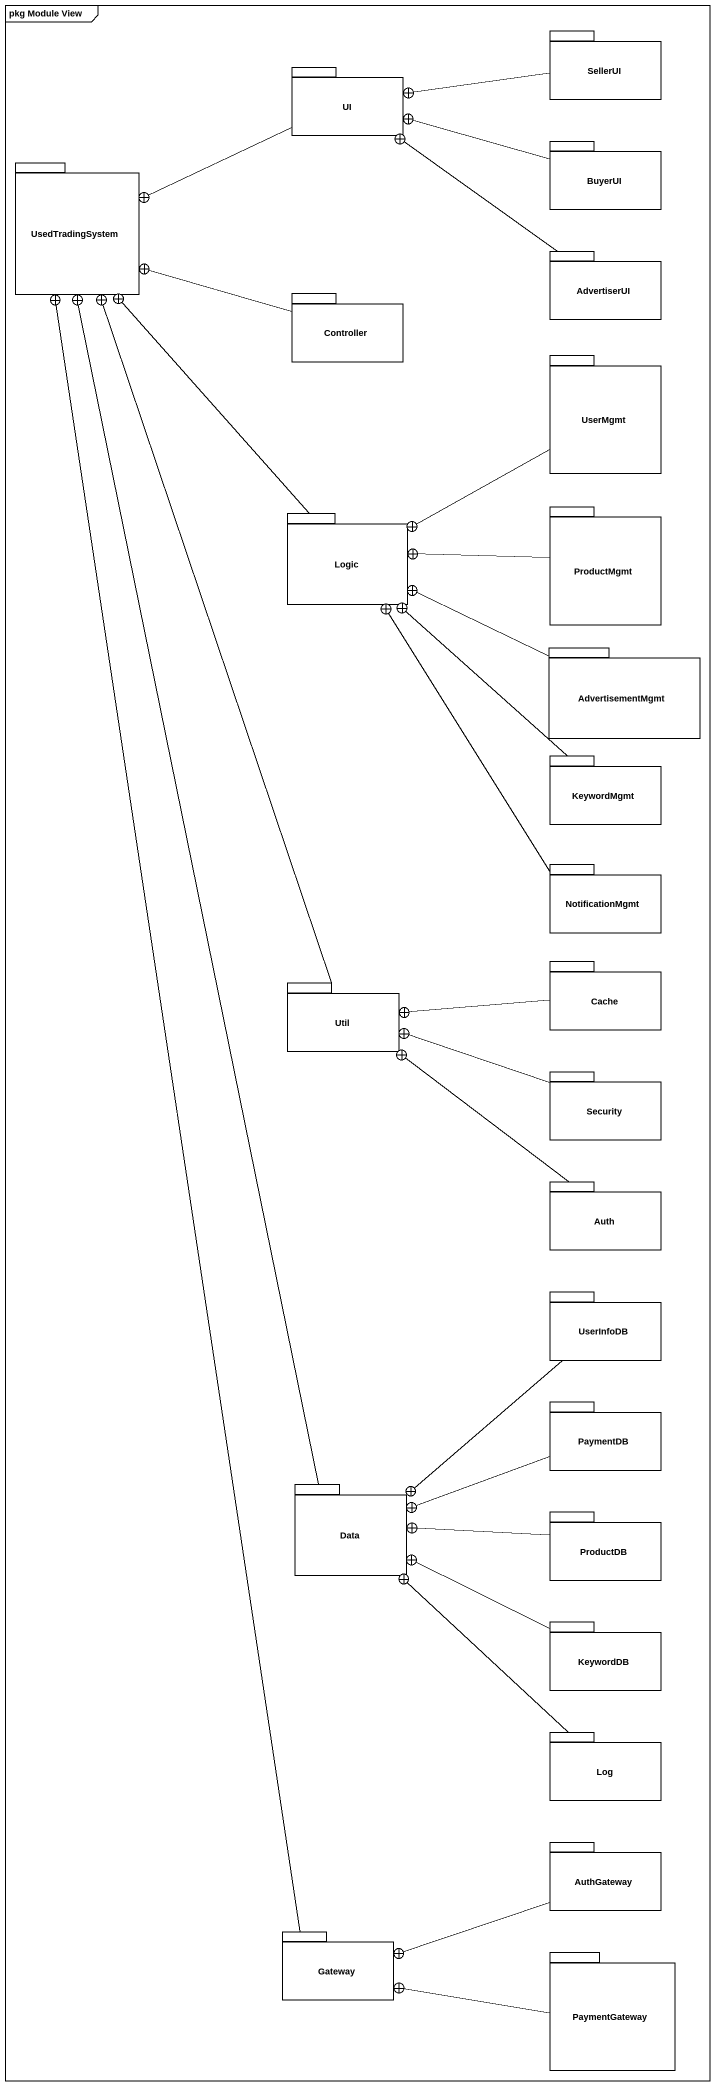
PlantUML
@startuml
mainframe pkg Module View
package SellerUI {
}
package UI {
}
package BuyerUI {
}
package UsedTradingSystem {
}
package AdvertiserUI {
}
package Controller {
}
package UserMgmt {
}
package Logic {
}
package ProductMgmt {
}
package AdvertisementMgmt {
}
package KeywordMgmt {
}
package NotificationMgmt {
}
package Cache {
}
package Util {
}
package Security {
}
package Auth {
}
package UserInfoDB {
}
package PaymentDB {
}
package Data {
}
package ProductDB {
}
package KeywordDB {
}
package Log {
}
package AuthGateway {
}
package Gateway {
}
package PaymentGateway {
}
SellerUI -left-+ UI
UI -left-+ UsedTradingSystem
BuyerUI -left-+ UI
AdvertiserUI -up-+ UI
Controller -left-+ UsedTradingSystem
UserMgmt -left-+ Logic
Logic -up-+ UsedTradingSystem
ProductMgmt -left-+ Logic
AdvertisementMgmt -left-+ Logic
KeywordMgmt -up-+ Logic
NotificationMgmt -up-+ Logic
Cache -left-+ Util
Util -up-+ UsedTradingSystem
Security -left-+ Util
Auth -up-+ Util
UserInfoDB --+ Data
PaymentDB -left-+ Data
Data -up-+ UsedTradingSystem
ProductDB -left-+ Data
KeywordDB -left-+ Data
Log -up-+ Data
AuthGateway -left-+ Gateway
Gateway -up-+ UsedTradingSystem
PaymentGateway -left-+ Gateway
@enduml
